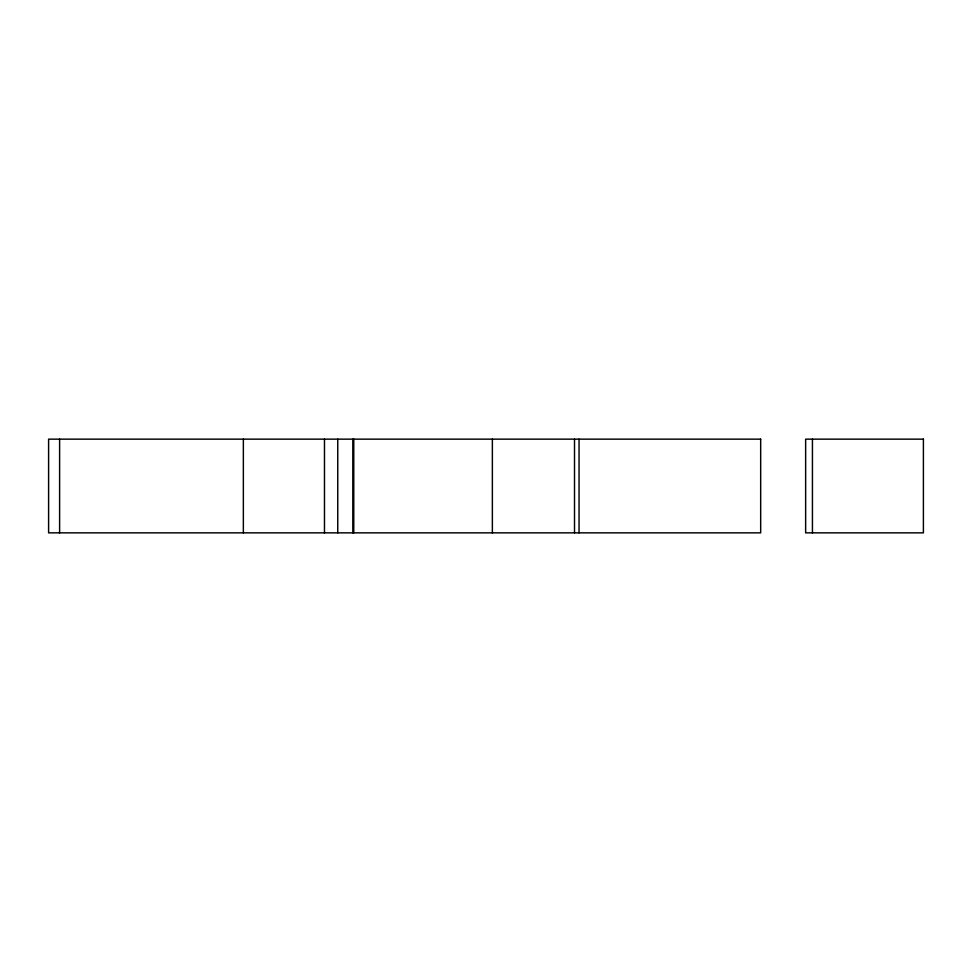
<?xml version="1.0" encoding="UTF-8"?>
<svg xmlns="http://www.w3.org/2000/svg" width="972" height="972" viewBox="0 0 972 972"><rect width="100%" height="100%" fill="white"/><g stroke="black" fill="none" stroke-linecap="round" stroke-linejoin="round"><path stroke-width="1.46" d="M812.434 439.15L812.434 532.85M579.045 439.15L579.045 532.85M574.513 439.15L574.513 532.85M492.367 439.15L492.367 532.85M353.759 439.15L353.759 532.85M352.824 439.15L352.824 532.85M337.758 439.15L337.758 532.85M324.478 439.15L324.478 532.85M243.352 439.15L243.352 532.85M59.608 439.15L59.608 532.85M760.675 439.15L48.6 439.15L48.6 532.85L760.675 532.85L760.675 439.15M923.4 439.15L805.642 439.15L805.642 532.85L923.4 532.85L923.4 439.15"/></g></svg>
